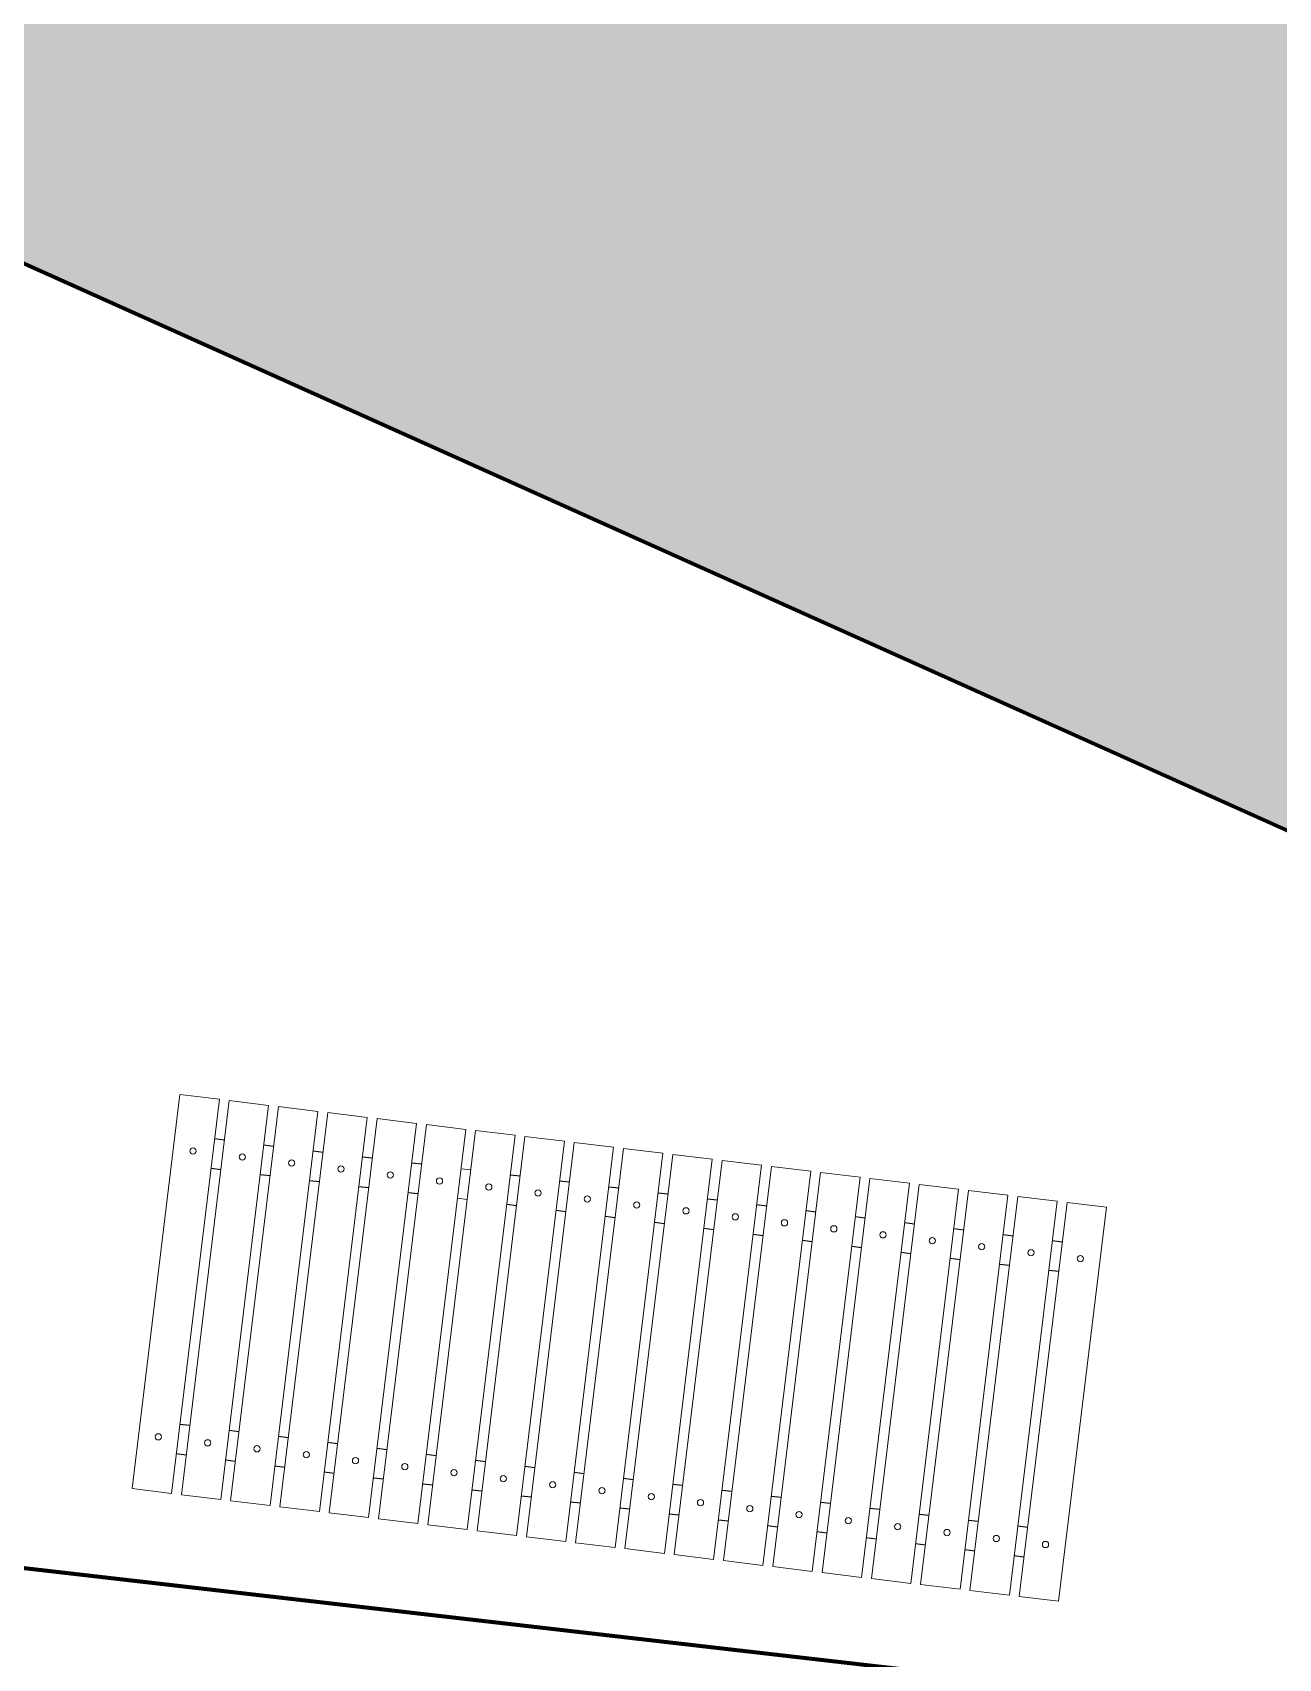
# Model space of a CAD drawing. Header units: millimetres. Extents: x 111 to 1506, y 14 to 566.
# Drawn here: x 229.747 to 232.006, y 195.483 to 198.432 of the extents above; entities that cross this region are included whole.
import ezdxf

# ---------------------------------------------------------------- set-up
doc = ezdxf.new("R2010")
doc.units = ezdxf.units.MM
for name, color, linetype, lineweight in [('G', 254, 'Continuous', 5), ('mobiliario', 45, 'Continuous', 13), ('MOBILIARIO - MUEBLES', 44, 'Continuous', 20)]:
    doc.layers.add(name, color=color, linetype=linetype, lineweight=lineweight)

# ---------------------------------------------------------------- blocks, each defined once
blk = doc.blocks.new('Tumbona 001')
at = {"layer": 'MOBILIARIO - MUEBLES'}
for p, q in [((0.3996, 1.88), (-0.4004, 1.88)), ((-0.4004, 1.88), (-0.4004, 1.8)), ((0.3996, 1.8), (0.3996, 1.88)), ((0.3996, 1.8), (-0.4004, 1.8)), ((0.3996, 1.78), (-0.4004, 1.78)), ((-0.4004, 1.78), (-0.4004, 1.7)), ((0.3996, 1.7), (0.3996, 1.78)), ((0.3996, 1.7), (-0.4004, 1.7)), ((0.3996, 1.68), (-0.4004, 1.68)), ((-0.4004, 1.68), (-0.4004, 1.6)), ((0.3996, 1.6), (0.3996, 1.68)), ((0.3996, 1.6), (-0.4004, 1.6)), ((0.3996, 1.58), (-0.4004, 1.58)), ((-0.4004, 1.58), (-0.4004, 1.5)), ((0.3996, 1.5), (0.3996, 1.58)), ((0.3996, 1.5), (-0.4004, 1.5)), ((0.3996, 1.48), (-0.4004, 1.48)), ((-0.4004, 1.48), (-0.4004, 1.4)), ((0.3996, 1.4), (0.3996, 1.48)), ((0.3996, 1.4), (-0.4004, 1.4)), ((0.3996, 1.38), (-0.4004, 1.38)), ((-0.4004, 1.38), (-0.4004, 1.3)), ((0.3996, 1.3), (0.3996, 1.38)), ((0.3996, 1.3), (-0.4004, 1.3)), ((0.3996, 1.28), (-0.4004, 1.28)), ((-0.4004, 1.28), (-0.4004, 1.2)), ((0.3996, 1.2), (0.3996, 1.28)), ((0.3996, 1.2), (-0.4004, 1.2)), ((0.3996, 1.18), (-0.4004, 1.18)), ((-0.4004, 1.18), (-0.4004, 1.1)), ((0.3996, 1.1), (0.3996, 1.18)), ((0.3996, 1.1), (-0.4004, 1.1)), ((0.3996, 1.08), (-0.4004, 1.08)), ((-0.4004, 1.08), (-0.4004, 1)), ((0.3996, 1), (0.3996, 1.08)), ((0.3996, 1), (-0.4004, 1)), ((0.3996, 0.98), (-0.4004, 0.98)), ((-0.4004, 0.98), (-0.4004, 0.9)), ((0.3996, 0.9), (0.3996, 0.98)), ((0.3996, 0.9), (-0.4004, 0.9)), ((0.3996, 0.88), (-0.4004, 0.88)), ((-0.4004, 0.88), (-0.4004, 0.8)), ((0.3996, 0.8), (0.3996, 0.88)), ((0.3996, 0.8), (-0.4004, 0.8)), ((0.3996, 0.78), (-0.4004, 0.78)), ((-0.4004, 0.78), (-0.4004, 0.7)), ((0.3996, 0.7), (0.3996, 0.78)), ((0.3996, 0.7), (-0.4004, 0.7)), ((0.3996, 0.68), (-0.4004, 0.68)), ((-0.4004, 0.68), (-0.4004, 0.6)), ((0.3996, 0.6), (0.3996, 0.68)), ((0.3996, 0.6), (-0.4004, 0.6)), ((0.2596, 0.58), (0.2596, 0.6)), ((0.3196, 0.58), (0.3196, 0.6)), ((0.3996, 0.58), (-0.4004, 0.58)), ((-0.4004, 0.58), (-0.4004, 0.5)), ((0.3996, 0.5), (0.3996, 0.58)), ((0.3996, 0.5), (-0.4004, 0.5)), ((0.3996, 0.48), (-0.4004, 0.48)), ((-0.4004, 0.48), (-0.4004, 0.4)), ((0.3996, 0.4), (0.3996, 0.48)), ((0.3996, 0.4), (-0.4004, 0.4)), ((0.3996, 0.38), (-0.4004, 0.38)), ((-0.4004, 0.38), (-0.4004, 0.3)), ((0.3996, 0.3), (0.3996, 0.38)), ((0.3996, 0.3), (-0.4004, 0.3)), ((0.3996, 0.28), (-0.4004, 0.28)), ((-0.4004, 0.28), (-0.4004, 0.2)), ((0.3996, 0.2), (0.3996, 0.28)), ((0.3996, 0.2), (-0.4004, 0.2)), ((0.3996, 0.18), (-0.4004, 0.18)), ((-0.4004, 0.18), (-0.4004, 0.1)), ((0.3996, 0.1), (0.3996, 0.18)), ((-0.4004, 0.1), (0.3996, 0.1)), ((-0.4, 0.08), (-0.4, 0)), ((0.4, 0.08), (-0.4, 0.08)), ((0.4, 0), (0.4, 0.08)), ((-0.4, 0), (0.4, 0))]:
    blk.add_line(p, q, dxfattribs=at)
at = {"layer": 'MOBILIARIO - MUEBLES', "lineweight": 25}
for p, q in [((-0.3204, 1.8), (-0.3204, 1.78)), ((-0.2604, 1.8), (-0.2604, 1.78)), ((0.2596, 1.78), (0.2596, 1.8)), ((0.3196, 1.78), (0.3196, 1.8)), ((-0.3204, 1.7), (-0.3204, 1.68)), ((-0.2604, 1.7), (-0.2604, 1.68)), ((0.2596, 1.68), (0.2596, 1.7)), ((0.3196, 1.68), (0.3196, 1.7)), ((-0.3204, 1.6), (-0.3204, 1.58)), ((-0.2604, 1.6), (-0.2604, 1.58)), ((0.2596, 1.58), (0.2596, 1.6)), ((0.3196, 1.58), (0.3196, 1.6)), ((-0.3204, 1.5), (-0.3204, 1.48)), ((-0.2604, 1.5), (-0.2604, 1.48)), ((0.2596, 1.48), (0.2596, 1.5)), ((0.3196, 1.48), (0.3196, 1.5)), ((-0.3204, 1.4), (-0.3204, 1.38)), ((-0.2604, 1.4), (-0.2604, 1.38)), ((0.2596, 1.38), (0.2596, 1.4)), ((0.3196, 1.38), (0.3196, 1.4)), ((-0.3204, 1.3), (-0.3204, 1.28)), ((-0.2604, 1.3), (-0.2604, 1.28)), ((0.2596, 1.28), (0.2596, 1.3)), ((0.3196, 1.28), (0.3196, 1.3)), ((-0.3204, 1.2), (-0.3204, 1.18)), ((-0.2604, 1.2), (-0.2604, 1.18)), ((0.2596, 1.18), (0.2596, 1.2)), ((0.3196, 1.18), (0.3196, 1.2)), ((-0.3204, 1.1), (-0.3204, 1.08)), ((-0.2604, 1.1), (-0.2604, 1.08)), ((0.2596, 1.08), (0.2596, 1.1)), ((0.3196, 1.08), (0.3196, 1.1)), ((-0.3204, 1), (-0.3204, 0.98)), ((-0.2604, 1), (-0.2604, 0.98)), ((0.2596, 0.98), (0.2596, 1)), ((0.3196, 0.98), (0.3196, 1)), ((-0.3204, 0.9), (-0.3204, 0.88)), ((-0.2604, 0.9), (-0.2604, 0.88)), ((0.2596, 0.88), (0.2596, 0.9)), ((0.3196, 0.88), (0.3196, 0.9)), ((-0.3204, 0.8), (-0.3204, 0.78)), ((-0.2604, 0.8), (-0.2604, 0.78)), ((0.2596, 0.78), (0.2596, 0.8)), ((0.3196, 0.78), (0.3196, 0.8)), ((-0.3204, 0.7), (-0.3204, 0.68)), ((-0.2604, 0.7), (-0.2604, 0.68)), ((0.2596, 0.68), (0.2596, 0.7)), ((0.3196, 0.68), (0.3196, 0.7)), ((-0.3204, 0.6), (-0.3204, 0.58)), ((-0.2604, 0.6), (-0.2604, 0.58)), ((-0.3204, 0.5), (-0.3204, 0.48)), ((-0.2604, 0.5), (-0.2604, 0.48)), ((0.2596, 0.48), (0.2596, 0.5)), ((0.3196, 0.48), (0.3196, 0.5)), ((-0.3204, 0.4), (-0.3204, 0.38)), ((-0.2604, 0.4), (-0.2604, 0.38)), ((0.2596, 0.38), (0.2596, 0.4)), ((0.3196, 0.38), (0.3196, 0.4)), ((-0.3204, 0.3), (-0.3204, 0.28)), ((-0.2604, 0.3), (-0.2604, 0.28)), ((0.2596, 0.28), (0.2596, 0.3)), ((0.3196, 0.28), (0.3196, 0.3)), ((-0.3204, 0.2), (-0.3204, 0.18)), ((-0.2604, 0.2), (-0.2604, 0.18)), ((0.2596, 0.18), (0.2596, 0.2)), ((0.3196, 0.18), (0.3196, 0.2)), ((-0.32, 0.1), (-0.32, 0.08)), ((-0.26, 0.1), (-0.26, 0.08)), ((0.26, 0.08), (0.26, 0.1)), ((0.32, 0.08), (0.32, 0.1))]:
    blk.add_line(p, q, dxfattribs=at)
at = {"layer": 'MOBILIARIO - MUEBLES'}
for centre in [(-0.29, 1.84), (0.29, 1.84), (-0.29, 1.74), (0.29, 1.74), (-0.29, 1.64), (0.29, 1.64), (-0.29, 1.54), (0.29, 1.54), (-0.29, 1.44), (0.29, 1.44), (-0.29, 1.34), (0.29, 1.34), (-0.29, 1.24), (0.29, 1.24), (-0.29, 1.14), (0.29, 1.14), (-0.29, 1.04), (0.29, 1.04), (-0.29, 0.94), (0.29, 0.94), (-0.29, 0.84), (0.29, 0.84), (-0.29, 0.74), (0.29, 0.74), (-0.29, 0.64), (0.29, 0.64), (-0.29, 0.54), (0.29, 0.54), (-0.29, 0.44), (0.29, 0.44), (-0.29, 0.34), (0.29, 0.34), (-0.29, 0.24), (0.29, 0.24), (-0.29, 0.14), (0.29, 0.14), (-0.29, 0.04), (0.29, 0.04)]:
    blk.add_circle(centre, 0.0063, dxfattribs=at)

msp = doc.modelspace()

# ---------------------------------------------------------------- hatches: boundary and pattern name
at = {"layer": 'G', "lineweight": 100, "ltscale": 1000}
h = msp.add_hatch(dxfattribs=at)
h.set_pattern_fill('AR-HBONE', color=256, scale=0.046, angle=-22.08523, style=0)
h.set_pattern_definition([(22.914772, (777.23143, 1670.63463), (0.097837146, 0.241122153), [0.552, -0.184]), (112.914772, (777.40091, 1670.70627), (0.097837146, 0.241122153), [0.552, -0.184])])
edge = h.paths.add_edge_path()
edge.add_line((221.74739, 201.07699), (222.24177, 203.56684))
edge.add_line((222.24177, 203.56684), (283.25265, 176.18215))
edge.add_line((283.25265, 176.18215), (282.61554, 174.27589))
edge.add_line((282.61554, 174.27589), (222.04443, 201.46319))

# ---------------------------------------------------------------- linework, layer by layer
at = {"lineweight": 100, "ltscale": 1000}
for p, q in [((239.20693, 193.75981), (223.71382, 200.71388)), ((236.81791, 194.83212), (222.86377, 196.43731))]:
    msp.add_line(p, q, dxfattribs=at)
for points in [[(222.22982, 193.24791), (223.71382, 200.71388), (239.20693, 193.75981)], [(222.22982, 193.24791), (223.71382, 200.71388), (239.20693, 193.75981)], [(233.59286, 181.6254), (222.22982, 193.24791), (223.71382, 200.71388), (239.20693, 193.75981), (233.59286, 181.6254)], [(227.31618, 190.15974), (226.88605, 195.97461), (233.62958, 195.19888), (232.89591, 191.86319), (227.31618, 190.15974)]]:
    msp.add_lwpolyline(points, dxfattribs=at)

# ---------------------------------------------------------------- block references
at = {"layer": 'mobiliario', "xscale": -0.9000000000000802, "yscale": 0.9000000000000236, "zscale": 0.9, "rotation": 263.077149863718}
msp.add_blockref('Tumbona 001', (229.97111, 196.14884), dxfattribs=at)

doc.saveas('drawing.dxf')
